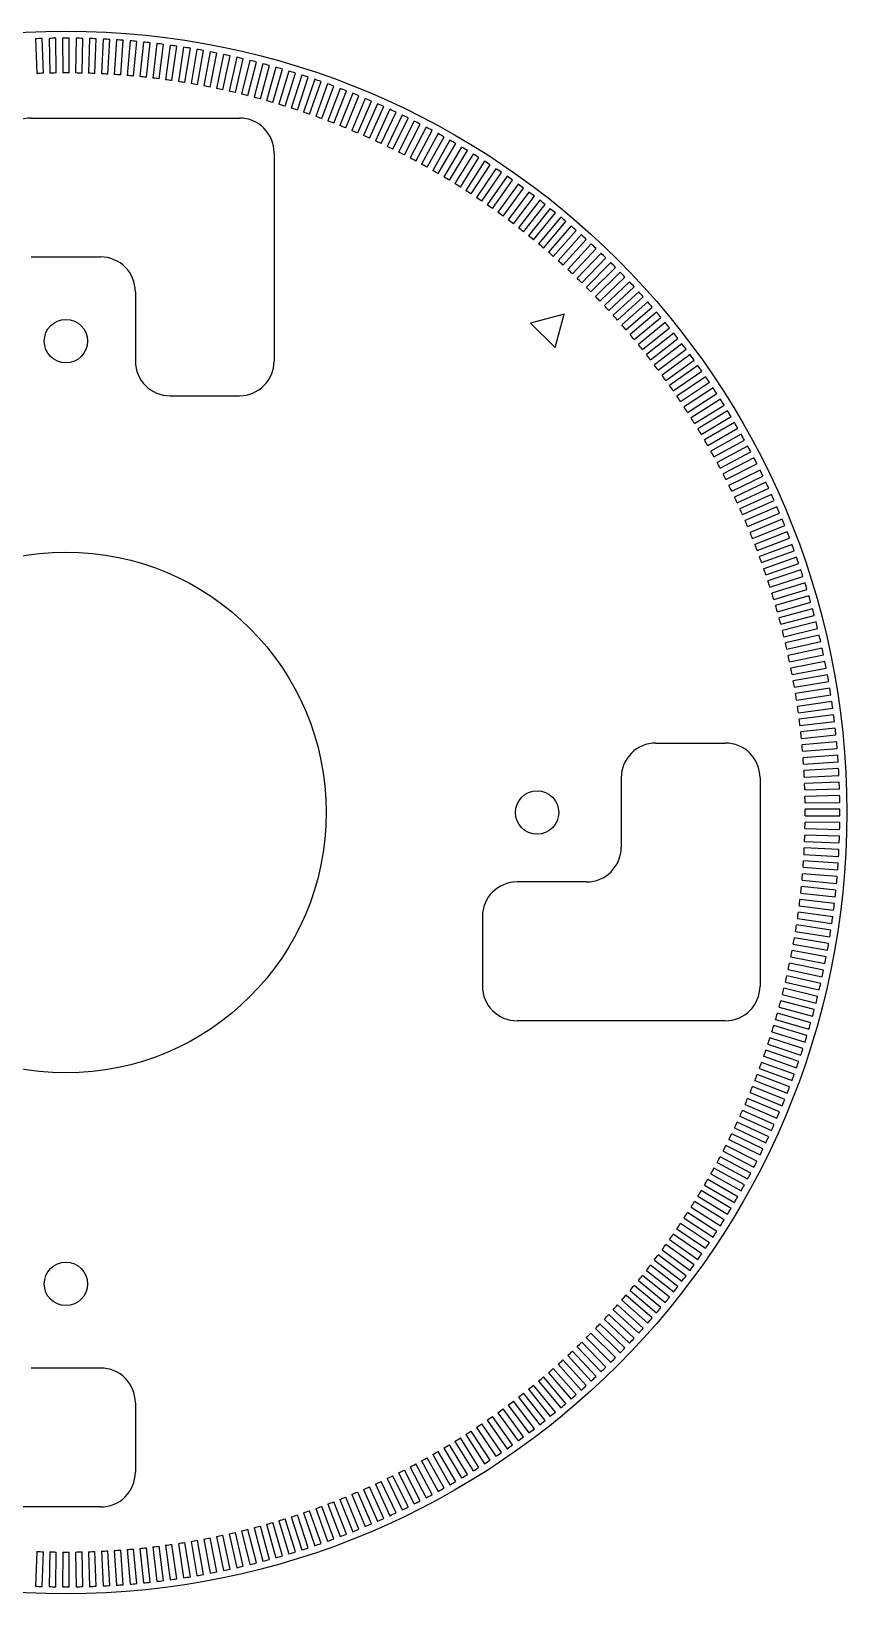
# Model space of a CAD drawing. Header units: millimetres. Extents: x -225 to 225, y -225 to 225.
# Drawn here: x -10 to 225, y -225 to 225 of the extents above; entities that cross this region are included whole.
import ezdxf

# ---------------------------------------------------------------- set-up
doc = ezdxf.new("R2010")
doc.units = ezdxf.units.MM

msp = doc.modelspace()

# ---------------------------------------------------------------- linework, layer by layer
at = {"color": 7, "linetype": 'Continuous', "lineweight": 25}
for p, q in [((-8.75, 222.83), (-8.36, 212.84)), ((-6.5, 212.9), (-6.81, 222.9)), ((-4.86, 222.95), (-4.65, 212.95)), ((-2.79, 212.98), (-2.92, 222.98)), ((-0.97, 223), (-0.93, 213)), ((0.93, 213), (0.97, 223)), ((2.92, 222.98), (2.79, 212.98)), ((4.65, 212.95), (4.86, 222.95)), ((6.81, 222.9), (6.5, 212.9)), ((8.36, 212.84), (8.75, 222.83)), ((10.7, 222.74), (10.22, 212.75)), ((12.08, 212.66), (12.64, 222.64)), ((14.58, 222.52), (13.93, 212.54)), ((15.79, 212.41), (16.53, 222.39)), ((18.47, 222.23), (17.64, 212.27)), ((19.49, 212.11), (20.4, 222.06)), ((22.34, 221.88), (21.34, 211.93)), ((23.19, 211.73), (24.28, 221.67)), ((26.21, 221.45), (25.04, 211.52)), ((26.88, 211.3), (28.14, 221.22)), ((30.07, 220.96), (28.72, 211.05)), ((30.56, 210.8), (32, 220.69)), ((33.92, 220.4), (32.4, 210.52)), ((34.24, 210.23), (35.85, 220.1)), ((37.76, 219.78), (36.07, 209.92)), ((37.9, 209.6), (39.68, 219.44)), ((41.59, 219.09), (39.73, 209.26)), ((41.55, 208.91), (43.51, 218.72)), ((45.41, 218.33), (43.38, 208.54)), ((45.19, 208.15), (47.32, 217.92)), ((49.22, 217.5), (47.01, 207.75)), ((48.82, 207.33), (51.11, 217.06)), ((53, 216.61), (50.63, 206.9)), ((52.43, 206.45), (54.89, 216.14)), ((56.78, 215.65), (54.23, 205.98)), ((56.03, 205.5), (58.66, 215.15)), ((60.53, 214.63), (57.82, 205)), ((59.6, 204.49), (62.4, 214.09)), ((64.27, 213.54), (61.39, 203.96)), ((63.16, 203.42), (66.13, 212.97)), ((67.98, 212.38), (64.94, 202.86)), ((66.7, 202.29), (69.84, 211.78)), ((71.68, 211.17), (68.47, 201.7)), ((70.22, 201.09), (73.52, 210.53)), ((75.36, 209.88), (71.98, 200.47)), ((73.72, 199.83), (77.18, 209.22)), ((79.01, 208.54), (75.46, 199.18)), ((77.2, 198.52), (80.82, 207.84)), ((82.63, 207.12), (78.93, 197.84)), ((80.65, 197.14), (84.44, 206.4)), ((86.24, 205.65), (82.37, 196.43)), ((84.08, 195.7), (88.03, 204.89)), ((89.81, 204.11), (85.79, 194.96)), ((87.48, 194.21), (91.59, 203.32)), ((93.36, 202.52), (89.17, 193.43)), ((-10, 200), (50, 200)), ((90.86, 192.65), (95.12, 201.69)), ((96.88, 200.86), (92.54, 191.85)), ((94.21, 191.03), (98.63, 200)), ((100.37, 199.13), (95.87, 190.2)), ((97.53, 189.36), (102.11, 198.25)), ((103.83, 197.35), (99.18, 188.5)), ((100.82, 187.63), (105.55, 196.44)), ((107.26, 195.51), (102.45, 186.74)), ((104.08, 185.84), (108.96, 194.57)), ((110.66, 193.61), (105.69, 184.93)), ((60, 190), (60, 130)), ((107.3, 184), (112.34, 192.64)), ((114.02, 191.65), (108.91, 183.05)), ((110.5, 182.1), (115.69, 190.65)), ((117.35, 189.63), (112.08, 181.13)), ((113.66, 180.14), (119, 188.6)), ((120.64, 187.55), (115.23, 179.14)), ((116.79, 178.13), (122.27, 186.49)), ((123.89, 185.42), (118.34, 177.1)), ((119.88, 176.06), (125.51, 184.33)), ((127.11, 183.23), (121.41, 175.01)), ((122.93, 173.94), (128.7, 182.11)), ((130.29, 180.98), (124.45, 172.87)), ((125.95, 171.77), (131.86, 179.84)), ((133.43, 178.68), (127.44, 170.67)), ((128.93, 169.55), (134.98, 177.51)), ((136.52, 176.32), (130.4, 168.42)), ((131.87, 167.27), (138.06, 175.13)), ((139.58, 173.91), (133.32, 166.12)), ((134.77, 164.95), (141.09, 172.69)), ((142.59, 171.45), (136.2, 163.76)), ((137.62, 162.57), (144.09, 170.2)), ((145.57, 168.94), (139.04, 161.36)), ((140.44, 160.14), (147.03, 167.66)), ((148.49, 166.37), (141.83, 158.91)), ((143.21, 157.67), (149.94, 165.07)), ((151.37, 163.75), (144.58, 156.41)), ((145.94, 155.14), (152.8, 162.43)), ((-10, 160), (10, 160)), ((154.21, 161.09), (147.29, 153.86)), ((148.63, 152.57), (155.61, 159.74)), ((157, 158.37), (149.96, 151.27)), ((151.27, 149.96), (158.37, 157)), ((159.74, 155.61), (152.57, 148.63)), ((153.86, 147.29), (161.09, 154.21)), ((20, 150), (20, 130)), ((162.43, 152.8), (155.14, 145.94)), ((156.41, 144.58), (163.75, 151.37)), ((165.07, 149.94), (157.67, 143.21)), ((158.91, 141.83), (166.37, 148.49)), ((167.66, 147.03), (160.14, 140.44)), ((161.36, 139.04), (168.94, 145.57)), ((170.2, 144.09), (162.57, 137.62)), ((143.54, 143.54), (133.88, 140.95)), ((133.88, 140.95), (140.95, 133.88)), ((140.95, 133.88), (143.54, 143.54)), ((163.76, 136.2), (171.45, 142.59)), ((172.69, 141.09), (164.95, 134.77)), ((166.12, 133.32), (173.91, 139.58)), ((175.13, 138.06), (167.27, 131.87)), ((168.42, 130.4), (176.32, 136.52)), ((177.51, 134.98), (169.55, 128.93)), ((170.67, 127.44), (178.68, 133.43)), ((179.84, 131.86), (171.77, 125.95)), ((172.87, 124.45), (180.98, 130.29)), ((182.11, 128.7), (173.94, 122.93)), ((175.01, 121.41), (183.23, 127.11)), ((184.33, 125.51), (176.06, 119.88)), ((177.1, 118.34), (185.42, 123.89)), ((186.49, 122.27), (178.13, 116.79)), ((30, 120), (50, 120)), ((179.14, 115.23), (187.55, 120.64)), ((188.6, 119), (180.14, 113.66)), ((181.13, 112.08), (189.63, 117.35)), ((190.65, 115.69), (182.1, 110.5)), ((183.05, 108.91), (191.65, 114.02)), ((192.64, 112.34), (184, 107.3)), ((184.93, 105.69), (193.61, 110.66)), ((194.57, 108.96), (185.84, 104.08)), ((186.74, 102.45), (195.51, 107.26)), ((196.44, 105.55), (187.63, 100.82)), ((188.5, 99.18), (197.35, 103.83)), ((198.25, 102.11), (189.36, 97.53)), ((190.2, 95.87), (199.13, 100.37)), ((200, 98.63), (191.03, 94.21)), ((191.85, 92.54), (200.86, 96.88)), ((201.69, 95.12), (192.65, 90.86)), ((193.43, 89.17), (202.52, 93.36)), ((203.32, 91.59), (194.21, 87.48)), ((194.96, 85.79), (204.11, 89.81)), ((204.89, 88.03), (195.7, 84.08)), ((196.43, 82.37), (205.65, 86.24)), ((206.4, 84.44), (197.14, 80.65)), ((197.84, 78.93), (207.12, 82.63)), ((207.84, 80.82), (198.52, 77.2)), ((199.18, 75.46), (208.54, 79.01)), ((209.22, 77.18), (199.83, 73.72)), ((200.47, 71.98), (209.88, 75.36)), ((210.53, 73.52), (201.09, 70.22)), ((201.7, 68.47), (211.17, 71.68)), ((211.78, 69.84), (202.29, 66.7)), ((202.86, 64.94), (212.38, 67.98)), ((212.97, 66.13), (203.42, 63.16)), ((203.96, 61.39), (213.54, 64.27)), ((214.09, 62.4), (204.49, 59.6)), ((205, 57.82), (214.63, 60.53)), ((215.15, 58.66), (205.5, 56.03)), ((205.98, 54.23), (215.65, 56.78)), ((216.14, 54.89), (206.45, 52.43)), ((206.9, 50.63), (216.61, 53)), ((217.06, 51.11), (207.33, 48.82)), ((207.75, 47.01), (217.5, 49.22)), ((217.92, 47.32), (208.15, 45.19)), ((208.54, 43.38), (218.33, 45.41)), ((218.72, 43.51), (208.91, 41.55)), ((209.26, 39.73), (219.09, 41.59)), ((219.44, 39.68), (209.6, 37.9)), ((209.92, 36.07), (219.78, 37.76)), ((220.1, 35.85), (210.23, 34.24)), ((210.52, 32.4), (220.4, 33.92)), ((220.69, 32), (210.8, 30.56)), ((211.05, 28.72), (220.96, 30.07)), ((221.22, 28.14), (211.3, 26.88)), ((211.52, 25.04), (221.45, 26.21)), ((221.67, 24.28), (211.73, 23.19)), ((170, 20), (190, 20)), ((211.93, 21.34), (221.88, 22.34)), ((222.06, 20.4), (212.11, 19.49)), ((212.27, 17.64), (222.23, 18.47)), ((222.39, 16.53), (212.41, 15.79)), ((212.54, 13.93), (222.52, 14.58)), ((160, 10), (160, -10)), ((200, 10), (200, -50)), ((222.64, 12.64), (212.66, 12.08)), ((212.75, 10.22), (222.74, 10.7)), ((222.83, 8.75), (212.84, 8.36)), ((212.9, 6.5), (222.9, 6.81)), ((222.95, 4.86), (212.95, 4.65)), ((212.98, 2.79), (222.98, 2.92)), ((223, 0.97), (213, 0.93)), ((222.98, -2.92), (212.98, -2.79)), ((213, -0.93), (223, -0.97)), ((212.84, -8.36), (222.83, -8.75)), ((222.9, -6.81), (212.9, -6.5)), ((212.95, -4.65), (222.95, -4.86)), ((212.66, -12.08), (222.64, -12.64)), ((222.74, -10.7), (212.75, -10.22)), ((222.23, -18.47), (212.27, -17.64)), ((212.41, -15.79), (222.39, -16.53)), ((222.52, -14.58), (212.54, -13.93)), ((150, -20), (130, -20)), ((221.88, -22.34), (211.93, -21.34)), ((212.11, -19.49), (222.06, -20.4)), ((211.3, -26.88), (221.22, -28.14)), ((221.45, -26.21), (211.52, -25.04)), ((211.73, -23.19), (221.67, -24.28)), ((120, -30), (120, -50)), ((210.8, -30.56), (220.69, -32)), ((220.96, -30.07), (211.05, -28.72)), ((210.23, -34.24), (220.1, -35.85)), ((220.4, -33.92), (210.52, -32.4)), ((219.09, -41.59), (209.26, -39.73)), ((209.6, -37.9), (219.44, -39.68)), ((219.78, -37.76), (209.92, -36.07)), ((218.33, -45.41), (208.54, -43.38)), ((208.91, -41.55), (218.72, -43.51)), ((207.33, -48.82), (217.06, -51.11)), ((217.5, -49.22), (207.75, -47.01)), ((208.15, -45.19), (217.92, -47.32)), ((206.45, -52.43), (216.14, -54.89)), ((216.61, -53), (206.9, -50.63)), ((214.63, -60.53), (205, -57.82)), ((205.5, -56.03), (215.15, -58.66)), ((215.65, -56.78), (205.98, -54.23)), ((190, -60), (130, -60)), ((213.54, -64.27), (203.96, -61.39)), ((204.49, -59.6), (214.09, -62.4)), ((202.29, -66.7), (211.78, -69.84)), ((212.38, -67.98), (202.86, -64.94)), ((203.42, -63.16), (212.97, -66.13)), ((209.88, -75.36), (200.47, -71.98)), ((201.09, -70.22), (210.53, -73.52)), ((211.17, -71.68), (201.7, -68.47)), ((208.54, -79.01), (199.18, -75.46)), ((199.83, -73.72), (209.22, -77.18)), ((197.14, -80.65), (206.4, -84.44)), ((207.12, -82.63), (197.84, -78.93)), ((198.52, -77.2), (207.84, -80.82)), ((195.7, -84.08), (204.89, -88.03)), ((205.65, -86.24), (196.43, -82.37)), ((202.52, -93.36), (193.43, -89.17)), ((194.21, -87.48), (203.32, -91.59)), ((204.11, -89.81), (194.96, -85.79)), ((191.03, -94.21), (200, -98.63)), ((200.86, -96.88), (191.85, -92.54)), ((192.65, -90.86), (201.69, -95.12)), ((189.36, -97.53), (198.25, -102.11)), ((199.13, -100.37), (190.2, -95.87)), ((195.51, -107.26), (186.74, -102.45)), ((187.63, -100.82), (196.44, -105.55)), ((197.35, -103.83), (188.5, -99.18)), ((184, -107.3), (192.64, -112.34)), ((193.61, -110.66), (184.93, -105.69)), ((185.84, -104.08), (194.57, -108.96)), ((189.63, -117.35), (181.13, -112.08)), ((182.1, -110.5), (190.65, -115.69)), ((191.65, -114.02), (183.05, -108.91)), ((178.13, -116.79), (186.49, -122.27)), ((187.55, -120.64), (179.14, -115.23)), ((180.14, -113.66), (188.6, -119)), ((183.23, -127.11), (175.01, -121.41)), ((176.06, -119.88), (184.33, -125.51)), ((185.42, -123.89), (177.1, -118.34)), ((171.77, -125.95), (179.84, -131.86)), ((180.98, -130.29), (172.87, -124.45)), ((173.94, -122.93), (182.11, -128.7)), ((176.32, -136.52), (168.42, -130.4)), ((169.55, -128.93), (177.51, -134.98)), ((178.68, -133.43), (170.67, -127.44)), ((164.95, -134.77), (172.69, -141.09)), ((173.91, -139.58), (166.12, -133.32)), ((167.27, -131.87), (175.13, -138.06)), ((168.94, -145.57), (161.36, -139.04)), ((162.57, -137.62), (170.2, -144.09)), ((171.45, -142.59), (163.76, -136.2)), ((157.67, -143.21), (165.07, -149.94)), ((166.37, -148.49), (158.91, -141.83)), ((160.14, -140.44), (167.66, -147.03)), ((161.09, -154.21), (153.86, -147.29)), ((155.14, -145.94), (162.43, -152.8)), ((163.75, -151.37), (156.41, -144.58)), ((155.61, -159.74), (148.63, -152.57)), ((149.96, -151.27), (157, -158.37)), ((158.37, -157), (151.27, -149.96)), ((152.57, -148.63), (159.74, -155.61)), ((144.58, -156.41), (151.37, -163.75)), ((152.8, -162.43), (145.94, -155.14)), ((147.29, -153.86), (154.21, -161.09)), ((10, -160), (-10, -160)), ((139.04, -161.36), (145.57, -168.94)), ((147.03, -167.66), (140.44, -160.14)), ((141.83, -158.91), (148.49, -166.37)), ((149.94, -165.07), (143.21, -157.67)), ((133.32, -166.12), (139.58, -173.91)), ((141.09, -172.69), (134.77, -164.95)), ((136.2, -163.76), (142.59, -171.45)), ((144.09, -170.2), (137.62, -162.57)), ((20, -170), (20, -190)), ((127.44, -170.67), (133.43, -178.68)), ((134.98, -177.51), (128.93, -169.55)), ((130.4, -168.42), (136.52, -176.32)), ((138.06, -175.13), (131.87, -167.27)), ((121.41, -175.01), (127.11, -183.23)), ((128.7, -182.11), (122.93, -173.94)), ((124.45, -172.87), (130.29, -180.98)), ((131.86, -179.84), (125.95, -171.77)), ((115.23, -179.14), (120.64, -187.55)), ((122.27, -186.49), (116.79, -178.13)), ((118.34, -177.1), (123.89, -185.42)), ((125.51, -184.33), (119.88, -176.06)), ((112.34, -192.64), (107.3, -184)), ((108.91, -183.05), (114.02, -191.65)), ((115.69, -190.65), (110.5, -182.1)), ((112.08, -181.13), (117.35, -189.63)), ((119, -188.6), (113.66, -180.14)), ((99.18, -188.5), (103.83, -197.35)), ((105.55, -196.44), (100.82, -187.63)), ((102.45, -186.74), (107.26, -195.51)), ((108.96, -194.57), (104.08, -185.84)), ((105.69, -184.93), (110.66, -193.61)), ((89.17, -193.43), (93.36, -202.52)), ((95.12, -201.69), (90.86, -192.65)), ((92.54, -191.85), (96.88, -200.86)), ((98.63, -200), (94.21, -191.03)), ((95.87, -190.2), (100.37, -199.13)), ((102.11, -198.25), (97.53, -189.36)), ((78.93, -197.84), (82.63, -207.12)), ((84.44, -206.4), (80.65, -197.14)), ((82.37, -196.43), (86.24, -205.65)), ((88.03, -204.89), (84.08, -195.7)), ((85.79, -194.96), (89.81, -204.11)), ((91.59, -203.32), (87.48, -194.21)), ((10, -200), (-50, -200)), ((69.84, -211.78), (66.7, -202.29)), ((68.47, -201.7), (71.68, -211.17)), ((73.52, -210.53), (70.22, -201.09)), ((71.98, -200.47), (75.36, -209.88)), ((77.18, -209.22), (73.72, -199.83)), ((75.46, -199.18), (79.01, -208.54)), ((80.82, -207.84), (77.2, -198.52)), ((50.63, -206.9), (53, -216.61)), ((54.89, -216.14), (52.43, -206.45)), ((54.23, -205.98), (56.78, -215.65)), ((58.66, -215.15), (56.03, -205.5)), ((57.82, -205), (60.53, -214.63)), ((62.4, -214.09), (59.6, -204.49)), ((61.39, -203.96), (64.27, -213.54)), ((66.13, -212.97), (63.16, -203.42)), ((64.94, -202.86), (67.98, -212.38)), ((28.14, -221.22), (26.88, -211.3)), ((28.72, -211.05), (30.07, -220.96)), ((32, -220.69), (30.56, -210.8)), ((32.4, -210.52), (33.92, -220.4)), ((35.85, -220.1), (34.24, -210.23)), ((36.07, -209.92), (37.76, -219.78)), ((39.68, -219.44), (37.9, -209.6)), ((39.73, -209.26), (41.59, -219.09)), ((43.51, -218.72), (41.55, -208.91)), ((43.38, -208.54), (45.41, -218.33)), ((47.32, -217.92), (45.19, -208.15)), ((47.01, -207.75), (49.22, -217.5)), ((51.11, -217.06), (48.82, -207.33)), ((-8.36, -212.84), (-8.75, -222.83)), ((-6.81, -222.9), (-6.5, -212.9)), ((-4.65, -212.95), (-4.86, -222.95)), ((-2.92, -222.98), (-2.79, -212.98)), ((-0.93, -213), (-0.97, -223)), ((0.97, -223), (0.93, -213)), ((2.79, -212.98), (2.92, -222.98)), ((4.86, -222.95), (4.65, -212.95)), ((6.5, -212.9), (6.81, -222.9)), ((8.75, -222.83), (8.36, -212.84)), ((10.22, -212.75), (10.7, -222.74)), ((12.64, -222.64), (12.08, -212.66)), ((13.93, -212.54), (14.58, -222.52)), ((16.53, -222.39), (15.79, -212.41)), ((17.64, -212.27), (18.47, -222.23)), ((20.4, -222.06), (19.49, -212.11)), ((21.34, -211.93), (22.34, -221.88)), ((24.28, -221.67), (23.19, -211.73)), ((25.04, -211.52), (26.21, -221.45))]:
    msp.add_line(p, q, dxfattribs=at)
for centre, radius in [((0, 0), 225), ((0, 135.76), 6.25), ((0, 0), 75), ((135.76, 0), 6.25), ((0, -135.76), 6.25)]:
    msp.add_circle(centre, radius, dxfattribs=at)
for centre, radius, start, end in [((0, 0), 223, 91.75, 92.25), ((0, 0), 223, 90.75, 91.25), ((0, 0), 223, 89.75, 90.25), ((0, 0), 223, 88.75, 89.25), ((0, 0), 223, 87.75, 88.25), ((0, 0), 223, 86.75, 87.25), ((0, 0), 223, 85.75, 86.25), ((0, 0), 223, 84.75, 85.25), ((0, 0), 223, 83.75, 84.25), ((0, 0), 223, 82.75, 83.25), ((0, 0), 223, 81.75, 82.25), ((0, 0), 223, 80.75, 81.25), ((0, 0), 223, 79.75, 80.25), ((0, 0), 223, 78.75, 79.25), ((0, 0), 223, 77.75, 78.25), ((0, 0), 223, 76.75, 77.25), ((0, 0), 223, 75.75, 76.25), ((0, 0), 213, 91.75, 92.25), ((0, 0), 213, 90.75, 91.25), ((0, 0), 213, 89.75, 90.25), ((0, 0), 213, 88.75, 89.25), ((0, 0), 213, 87.75, 88.25), ((0, 0), 213, 86.75, 87.25), ((0, 0), 213, 85.75, 86.25), ((0, 0), 213, 84.75, 85.25), ((0, 0), 213, 83.75, 84.25), ((0, 0), 213, 82.75, 83.25), ((0, 0), 223, 74.75, 75.25), ((0, 0), 223, 73.75, 74.25), ((0, 0), 223, 72.75, 73.25), ((0, 0), 223, 71.75, 72.25), ((0, 0), 213, 81.75, 82.25), ((0, 0), 213, 80.75, 81.25), ((0, 0), 213, 79.75, 80.25), ((0, 0), 213, 78.75, 79.25), ((0, 0), 213, 77.75, 78.25), ((0, 0), 213, 76.75, 77.25), ((0, 0), 223, 70.75, 71.25), ((0, 0), 223, 69.75, 70.25), ((0, 0), 223, 68.75, 69.25), ((0, 0), 223, 67.75, 68.25), ((0, 0), 213, 75.75, 76.25), ((0, 0), 213, 74.75, 75.25), ((0, 0), 213, 73.75, 74.25), ((0, 0), 213, 72.75, 73.25), ((0, 0), 213, 71.75, 72.25), ((0, 0), 223, 66.75, 67.25), ((0, 0), 223, 65.75, 66.25), ((0, 0), 223, 64.75, 65.25), ((-10, 190), 10, 90, 180), ((50, 190), 10, 0, 90), ((0, 0), 213, 70.75, 71.25), ((0, 0), 213, 69.75, 70.25), ((0, 0), 213, 68.75, 69.25), ((0, 0), 223, 63.75, 64.25), ((0, 0), 223, 62.75, 63.25), ((0, 0), 213, 67.75, 68.25), ((0, 0), 213, 66.75, 67.25), ((0, 0), 213, 65.75, 66.25), ((0, 0), 223, 61.75, 62.25), ((0, 0), 223, 60.75, 61.25), ((0, 0), 223, 59.75, 60.25), ((0, 0), 213, 64.75, 65.25), ((0, 0), 213, 63.75, 64.25), ((0, 0), 213, 62.75, 63.25), ((0, 0), 223, 58.75, 59.25), ((0, 0), 223, 57.75, 58.25), ((0, 0), 213, 61.75, 62.25), ((0, 0), 213, 60.75, 61.25), ((0, 0), 213, 59.75, 60.25), ((0, 0), 223, 56.75, 57.25), ((0, 0), 223, 55.75, 56.25), ((0, 0), 213, 58.75, 59.25), ((0, 0), 213, 57.75, 58.25), ((0, 0), 223, 54.75, 55.25), ((0, 0), 223, 53.75, 54.25), ((0, 0), 213, 56.75, 57.25), ((0, 0), 213, 55.75, 56.25), ((0, 0), 223, 52.75, 53.25), ((0, 0), 223, 51.75, 52.25), ((0, 0), 213, 54.75, 55.25), ((0, 0), 213, 53.75, 54.25), ((0, 0), 223, 50.75, 51.25), ((0, 0), 223, 49.75, 50.25), ((0, 0), 213, 52.75, 53.25), ((0, 0), 213, 51.75, 52.25), ((0, 0), 223, 48.75, 49.25), ((0, 0), 213, 50.75, 51.25), ((0, 0), 213, 49.75, 50.25), ((0, 0), 223, 47.75, 48.25), ((0, 0), 223, 46.75, 47.25), ((10, 150), 10, 0, 90), ((0, 0), 213, 48.75, 49.25), ((0, 0), 213, 47.75, 48.25), ((0, 0), 223, 45.75, 46.25), ((0, 0), 223, 44.75, 45.25), ((0, 0), 213, 46.75, 47.25), ((0, 0), 213, 45.75, 46.25), ((0, 0), 223, 43.75, 44.25), ((0, 0), 213, 44.75, 45.25), ((0, 0), 213, 43.75, 44.25), ((0, 0), 223, 42.75, 43.25), ((0, 0), 223, 41.75, 42.25), ((0, 0), 213, 42.75, 43.25), ((0, 0), 223, 40.75, 41.25), ((0, 0), 223, 39.75, 40.25), ((0, 0), 213, 41.75, 42.25), ((0, 0), 213, 40.75, 41.25), ((0, 0), 223, 38.75, 39.25), ((0, 0), 213, 39.75, 40.25), ((0, 0), 223, 37.75, 38.25), ((0, 0), 213, 38.75, 39.25), ((0, 0), 213, 37.75, 38.25), ((0, 0), 223, 36.75, 37.25), ((0, 0), 223, 35.75, 36.25), ((30, 130), 10, 180, 270), ((50, 130), 10, 270, 0), ((0, 0), 213, 36.75, 37.25), ((0, 0), 223, 34.75, 35.25), ((0, 0), 213, 35.75, 36.25), ((0, 0), 213, 34.75, 35.25), ((0, 0), 223, 33.75, 34.25), ((0, 0), 223, 32.75, 33.25), ((0, 0), 213, 33.75, 34.25), ((0, 0), 223, 31.75, 32.25), ((0, 0), 213, 32.75, 33.25), ((0, 0), 213, 31.75, 32.25), ((0, 0), 223, 30.75, 31.25), ((0, 0), 213, 30.75, 31.25), ((0, 0), 223, 29.75, 30.25), ((0, 0), 223, 28.75, 29.25), ((0, 0), 213, 29.75, 30.25), ((0, 0), 213, 28.75, 29.25), ((0, 0), 223, 27.75, 28.25), ((0, 0), 213, 27.75, 28.25), ((0, 0), 223, 26.75, 27.25), ((0, 0), 213, 26.75, 27.25), ((0, 0), 223, 25.75, 26.25), ((0, 0), 223, 24.75, 25.25), ((0, 0), 213, 25.75, 26.25), ((0, 0), 213, 24.75, 25.25), ((0, 0), 223, 23.75, 24.25), ((0, 0), 213, 23.75, 24.25), ((0, 0), 223, 22.75, 23.25), ((0, 0), 213, 22.75, 23.25), ((0, 0), 223, 21.75, 22.25), ((0, 0), 213, 21.75, 22.25), ((0, 0), 213, 20.75, 21.25), ((0, 0), 223, 20.75, 21.25), ((0, 0), 223, 19.75, 20.25), ((0, 0), 213, 19.75, 20.25), ((0, 0), 223, 18.75, 19.25), ((0, 0), 213, 18.75, 19.25), ((0, 0), 223, 17.75, 18.25), ((0, 0), 213, 17.75, 18.25), ((0, 0), 213, 16.75, 17.25), ((0, 0), 223, 16.75, 17.25), ((0, 0), 213, 15.75, 16.25), ((0, 0), 223, 15.75, 16.25), ((0, 0), 223, 14.75, 15.25), ((0, 0), 213, 14.75, 15.25), ((0, 0), 223, 13.75, 14.25), ((0, 0), 213, 13.75, 14.25), ((0, 0), 223, 12.75, 13.25), ((0, 0), 213, 12.75, 13.25), ((0, 0), 213, 11.75, 12.25), ((0, 0), 223, 11.75, 12.25), ((0, 0), 213, 10.75, 11.25), ((0, 0), 223, 10.75, 11.25), ((0, 0), 213, 9.75, 10.25), ((0, 0), 223, 9.75, 10.25), ((0, 0), 213, 8.75, 9.25), ((0, 0), 223, 8.75, 9.25), ((0, 0), 223, 7.75, 8.25), ((0, 0), 213, 7.75, 8.25), ((0, 0), 223, 6.75, 7.25), ((0, 0), 213, 6.75, 7.25), ((0, 0), 213, 5.75, 6.25), ((0, 0), 223, 5.75, 6.25), ((170, 10), 10, 90, 180), ((190, 10), 10, 0, 90), ((0, 0), 213, 4.75, 5.25), ((0, 0), 223, 4.75, 5.25), ((0, 0), 213, 3.75, 4.25), ((0, 0), 223, 3.75, 4.25), ((0, 0), 213, 2.75, 3.25), ((0, 0), 223, 2.75, 3.25), ((0, 0), 213, 1.75, 2.25), ((0, 0), 213, 0.75, 1.25), ((0, 0), 223, 1.75, 2.25), ((0, 0), 223, 0.75, 1.25), ((0, 0), 213, 359.75, 0.25), ((0, 0), 223, 359.75, 0.25), ((0, 0), 213, 358.75, 359.25), ((0, 0), 223, 358.75, 359.25), ((0, 0), 213, 357.75, 358.25), ((0, 0), 223, 357.75, 358.25), ((150, -10), 10, 270, 0), ((0, 0), 213, 356.75, 357.25), ((0, 0), 223, 356.75, 357.25), ((0, 0), 213, 354.75, 355.25), ((0, 0), 213, 355.75, 356.25), ((0, 0), 223, 355.75, 356.25), ((130, -30), 10, 90, 180), ((0, 0), 213, 353.75, 354.25), ((0, 0), 223, 353.75, 354.25), ((0, 0), 223, 354.75, 355.25), ((0, 0), 213, 352.75, 353.25), ((0, 0), 223, 352.75, 353.25), ((0, 0), 213, 351.75, 352.25), ((0, 0), 223, 351.75, 352.25), ((0, 0), 213, 350.75, 351.25), ((0, 0), 223, 350.75, 351.25), ((0, 0), 213, 348.75, 349.25), ((0, 0), 213, 349.75, 350.25), ((0, 0), 223, 349.75, 350.25), ((0, 0), 213, 347.75, 348.25), ((0, 0), 223, 348.75, 349.25), ((0, 0), 213, 346.75, 347.25), ((0, 0), 223, 346.75, 347.25), ((0, 0), 223, 347.75, 348.25), ((130, -50), 10, 180, 270), ((190, -50), 10, 270, 0), ((0, 0), 213, 345.75, 346.25), ((0, 0), 223, 345.75, 346.25), ((0, 0), 213, 343.75, 344.25), ((0, 0), 213, 344.75, 345.25), ((0, 0), 223, 344.75, 345.25), ((0, 0), 213, 342.75, 343.25), ((0, 0), 223, 343.75, 344.25), ((0, 0), 213, 341.75, 342.25), ((0, 0), 223, 342.75, 343.25), ((0, 0), 213, 339.75, 340.25), ((0, 0), 213, 340.75, 341.25), ((0, 0), 223, 340.75, 341.25), ((0, 0), 223, 341.75, 342.25), ((0, 0), 213, 338.75, 339.25), ((0, 0), 223, 339.75, 340.25), ((0, 0), 213, 337.75, 338.25), ((0, 0), 223, 338.75, 339.25), ((0, 0), 213, 336.75, 337.25), ((0, 0), 223, 337.75, 338.25), ((0, 0), 213, 334.75, 335.25), ((0, 0), 213, 335.75, 336.25), ((0, 0), 223, 335.75, 336.25), ((0, 0), 223, 336.75, 337.25), ((0, 0), 213, 333.75, 334.25), ((0, 0), 223, 334.75, 335.25), ((0, 0), 213, 332.75, 333.25), ((0, 0), 223, 333.75, 334.25), ((0, 0), 213, 330.75, 331.25), ((0, 0), 213, 331.75, 332.25), ((0, 0), 223, 332.75, 333.25), ((0, 0), 213, 329.75, 330.25), ((0, 0), 223, 330.75, 331.25), ((0, 0), 223, 331.75, 332.25), ((0, 0), 213, 327.75, 328.25), ((0, 0), 213, 328.75, 329.25), ((0, 0), 223, 329.75, 330.25), ((0, 0), 213, 326.75, 327.25), ((0, 0), 223, 328.75, 329.25), ((0, 0), 213, 324.75, 325.25), ((0, 0), 213, 325.75, 326.25), ((0, 0), 223, 326.75, 327.25), ((0, 0), 223, 327.75, 328.25), ((0, 0), 213, 323.75, 324.25), ((0, 0), 223, 325.75, 326.25), ((0, 0), 213, 321.75, 322.25), ((0, 0), 213, 322.75, 323.25), ((0, 0), 223, 323.75, 324.25), ((0, 0), 223, 324.75, 325.25), ((0, 0), 213, 320.75, 321.25), ((0, 0), 223, 322.75, 323.25), ((0, 0), 213, 318.75, 319.25), ((0, 0), 213, 319.75, 320.25), ((0, 0), 223, 321.75, 322.25), ((0, 0), 213, 317.75, 318.25), ((0, 0), 223, 319.75, 320.25), ((0, 0), 223, 320.75, 321.25), ((0, 0), 213, 315.75, 316.25), ((0, 0), 213, 316.75, 317.25), ((0, 0), 223, 317.75, 318.25), ((0, 0), 223, 318.75, 319.25), ((0, 0), 213, 313.75, 314.25), ((0, 0), 213, 314.75, 315.25), ((0, 0), 223, 316.75, 317.25), ((0, 0), 213, 312.75, 313.25), ((0, 0), 223, 314.75, 315.25), ((0, 0), 223, 315.75, 316.25), ((10, -170), 10, 0, 90), ((0, 0), 213, 310.75, 311.25), ((0, 0), 213, 311.75, 312.25), ((0, 0), 223, 313.75, 314.25), ((0, 0), 213, 308.75, 309.25), ((0, 0), 213, 309.75, 310.25), ((0, 0), 223, 311.75, 312.25), ((0, 0), 223, 312.75, 313.25), ((0, 0), 213, 306.75, 307.25), ((0, 0), 213, 307.75, 308.25), ((0, 0), 223, 309.75, 310.25), ((0, 0), 223, 310.75, 311.25), ((0, 0), 213, 304.75, 305.25), ((0, 0), 213, 305.75, 306.25), ((0, 0), 223, 307.75, 308.25), ((0, 0), 223, 308.75, 309.25), ((0, 0), 213, 302.75, 303.25), ((0, 0), 213, 303.75, 304.25), ((0, 0), 223, 305.75, 306.25), ((0, 0), 223, 306.75, 307.25), ((0, 0), 213, 299.75, 300.25), ((0, 0), 213, 300.75, 301.25), ((0, 0), 213, 301.75, 302.25), ((0, 0), 223, 303.75, 304.25), ((0, 0), 223, 304.75, 305.25), ((0, 0), 213, 297.75, 298.25), ((0, 0), 213, 298.75, 299.25), ((0, 0), 223, 301.75, 302.25), ((0, 0), 223, 302.75, 303.25), ((10, -190), 10, 270, 0), ((0, 0), 213, 294.75, 295.25), ((0, 0), 213, 295.75, 296.25), ((0, 0), 213, 296.75, 297.25), ((0, 0), 223, 299.75, 300.25), ((0, 0), 223, 300.75, 301.25), ((0, 0), 213, 291.75, 292.25), ((0, 0), 213, 292.75, 293.25), ((0, 0), 213, 293.75, 294.25), ((0, 0), 223, 297.75, 298.25), ((0, 0), 223, 298.75, 299.25), ((0, 0), 213, 287.75, 288.25), ((0, 0), 213, 288.75, 289.25), ((0, 0), 213, 289.75, 290.25), ((0, 0), 213, 290.75, 291.25), ((0, 0), 223, 294.75, 295.25), ((0, 0), 223, 295.75, 296.25), ((0, 0), 223, 296.75, 297.25), ((0, 0), 213, 283.75, 284.25), ((0, 0), 213, 284.75, 285.25), ((0, 0), 213, 285.75, 286.25), ((0, 0), 213, 286.75, 287.25), ((0, 0), 223, 291.75, 292.25), ((0, 0), 223, 292.75, 293.25), ((0, 0), 223, 293.75, 294.25), ((0, 0), 213, 276.75, 277.25), ((0, 0), 213, 277.75, 278.25), ((0, 0), 213, 278.75, 279.25), ((0, 0), 213, 279.75, 280.25), ((0, 0), 213, 280.75, 281.25), ((0, 0), 213, 281.75, 282.25), ((0, 0), 213, 282.75, 283.25), ((0, 0), 223, 288.75, 289.25), ((0, 0), 223, 289.75, 290.25), ((0, 0), 223, 290.75, 291.25), ((0, 0), 213, 267.75, 268.25), ((0, 0), 213, 268.75, 269.25), ((0, 0), 213, 269.75, 270.25), ((0, 0), 213, 270.75, 271.25), ((0, 0), 213, 271.75, 272.25), ((0, 0), 213, 272.75, 273.25), ((0, 0), 213, 273.75, 274.25), ((0, 0), 213, 274.75, 275.25), ((0, 0), 213, 275.75, 276.25), ((0, 0), 223, 284.75, 285.25), ((0, 0), 223, 285.75, 286.25), ((0, 0), 223, 286.75, 287.25), ((0, 0), 223, 287.75, 288.25), ((0, 0), 223, 278.75, 279.25), ((0, 0), 223, 279.75, 280.25), ((0, 0), 223, 280.75, 281.25), ((0, 0), 223, 281.75, 282.25), ((0, 0), 223, 282.75, 283.25), ((0, 0), 223, 283.75, 284.25), ((0, 0), 223, 267.75, 268.25), ((0, 0), 223, 268.75, 269.25), ((0, 0), 223, 269.75, 270.25), ((0, 0), 223, 270.75, 271.25), ((0, 0), 223, 271.75, 272.25), ((0, 0), 223, 272.75, 273.25), ((0, 0), 223, 273.75, 274.25), ((0, 0), 223, 274.75, 275.25), ((0, 0), 223, 275.75, 276.25), ((0, 0), 223, 276.75, 277.25), ((0, 0), 223, 277.75, 278.25)]:
    msp.add_arc(centre, radius, start, end, dxfattribs=at)

doc.saveas('drawing.dxf')
